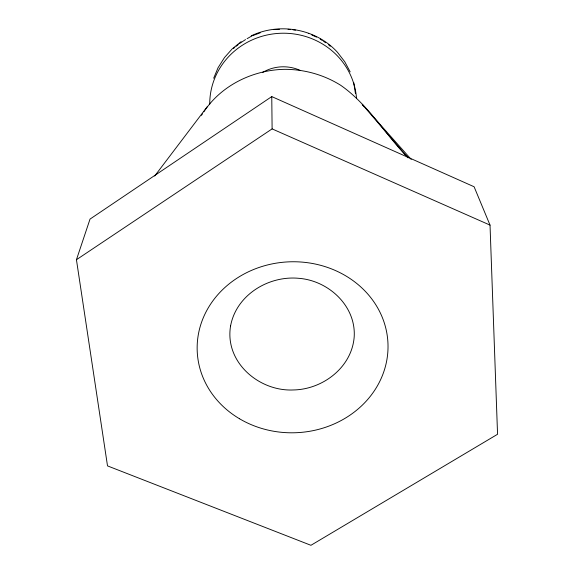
<?xml version="1.0" encoding="UTF-8"?>
<svg xmlns="http://www.w3.org/2000/svg" width="574" height="574" viewBox="0 0 574 574"><rect width="100%" height="100%" fill="white"/><g stroke="black" fill="none" stroke-linecap="round" stroke-linejoin="round"><path stroke-width="0.86" d="M76.442 259.721L90.025 219.096L271.76 96.59L474.102 186.758L490.024 225.108L497.558 434.267L310.936 545.3L107.51 465.894L76.442 259.721L272.112 128.892L271.76 96.59M213.679 78.222L218.055 67.732L224.484 57.565L232.111 48.962L241.116 41.644M201.452 115.345L202.407 113.932M203.835 111.815C221.363 85.246 253.026 69.942 284.503 69.332C304.285 69.296 323.915 74.749 340.683 85.282C368.063 104.317 385.118 134.294 408.114 157.864M154.679 176.031L207.494 106.391M233.439 48.489L234.816 47.377M236.187 46.257L238.253 44.578M239.623 43.466L245.55 39.57M247.085 38.688L251.677 36.047M251.254 35.818C279.689 22.214 316.202 28.8 337.447 52.277L344.802 61.805L350.154 71.843M252.452 35.753L260.201 32.818M273.927 29.575L279.459 29.317M288.055 29.303L290.537 29.583M293.02 29.855L295.495 30.135M272.112 128.892L490.024 225.108M308.338 33.392L308.712 33.565M311.826 34.985L316.496 37.116M320.199 39.089L322.236 40.453M323.6 41.357L325.637 42.72M328.357 44.535L330.222 46.272M411.206 159.421L362.438 104.604L407.576 157.254M362.216 104.289L363.93 106.714M353.735 82.563L355.464 93.662M209.74 104.145A73.494 70.372 -2.2 0 1 280.593 33.27A73.494 70.372 -2.2 0 1 356.547 98.649M262.698 72.396A39.412 37.733 -2.2 0 1 300.137 70.372M230.576 325.96C224.456 362.079 258.96 391.583 293.371 389.961C322.832 389.445 351.934 367.295 354.201 336.794C356.088 305.849 328.414 280.507 298.738 278.311C268.524 275.434 236.244 295.014 230.576 325.96M239.48 418.74A95.456 85.512 -2.2 0 0 387.816 352.235A95.456 85.512 -2.2 0 0 250.458 270.856A95.456 85.512 -2.2 0 0 239.48 418.74"/></g></svg>
